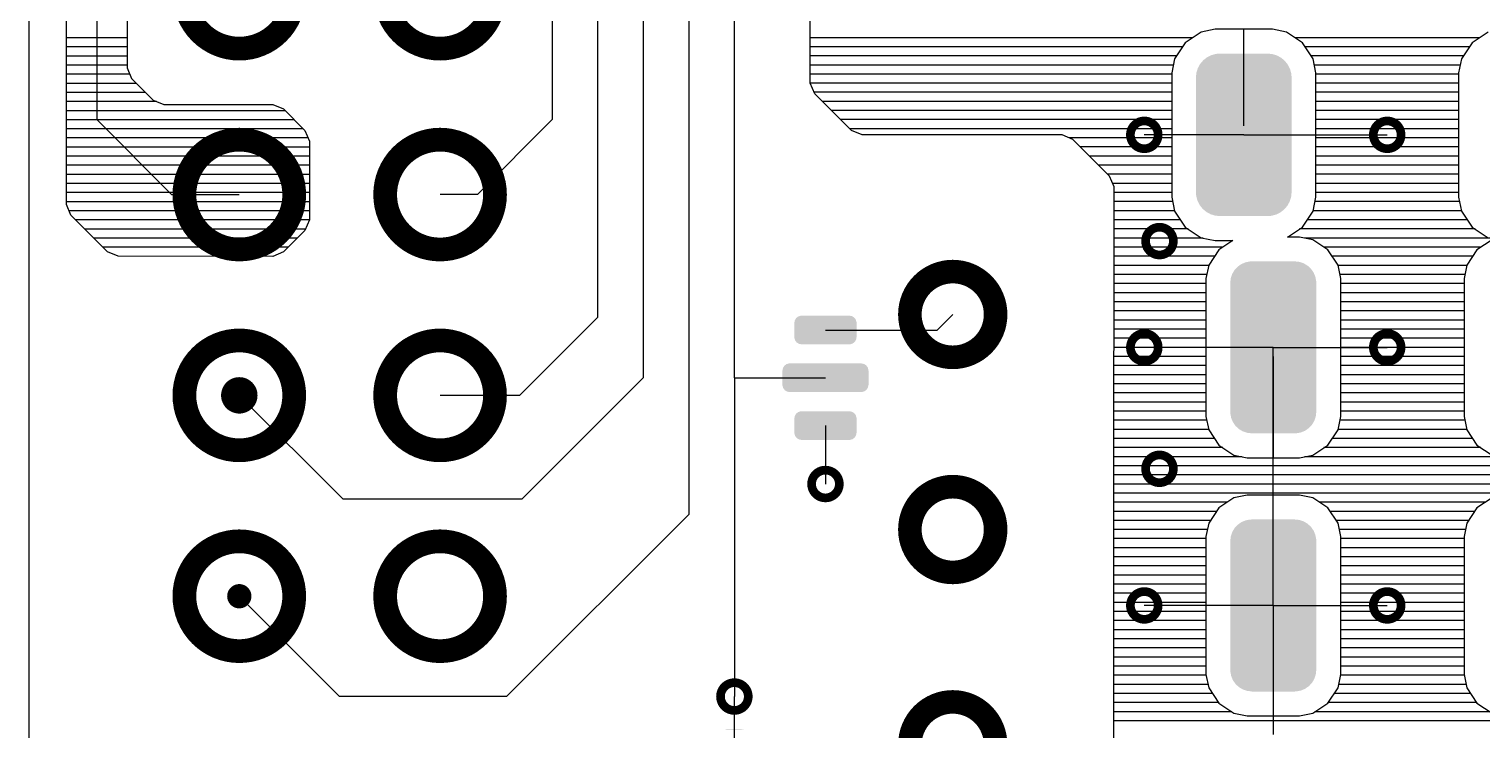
# Model space of a CAD drawing. Extents: x 295 to 953, y 10 to 290.
# Drawn here: x 580.5 to 641.2, y 137.2 to 166.5 of the extents above; entities that cross this region are included whole.
import ezdxf

# ---------------------------------------------------------------- set-up
doc = ezdxf.new("R2010")
doc.units = 0
doc.header["$LTSCALE"] = 5
doc.header["$MEASUREMENT"] = 0
doc.layers.get('0').update_dxf_attribs({"linetype": 'CONTINUOUS', "lineweight": 25})

msp = doc.modelspace()

# ---------------------------------------------------------------- linework, layer by layer
for p, q in [((580.478, 75.999), (580.478, 263.995)), ((580.478, 75.999), (580.478, 263.995)), ((583.307, 191.92), (583.307, 162.71)), ((602.357, 186.205), (602.357, 162.71)), ((604.262, 154.455), (604.262, 183.665)), ((582.037, 159.159), (582.037, 177.315)), ((606.167, 174.775), (606.167, 151.915)), ((608.072, 173.505), (608.072, 146.2)), ((609.977, 151.915), (609.977, 172.235)), ((584.577, 169.695), (584.577, 164.874)), ((613.152, 164.239), (613.152, 169.913)), ((584.577, 166.134), (582.037, 166.134)), ((629.144, 166.139), (613.152, 166.139)), ((628.829, 165.926), (628.387, 165.26)), ((629.5, 166.373), (628.829, 165.926)), ((630.084, 166.49), (629.5, 166.373)), ((632.482, 166.49), (630.084, 166.49)), ((631.283, 162.456), (631.283, 166.49)), ((633.071, 166.373), (632.482, 166.49)), ((633.736, 165.926), (633.071, 166.373)), ((641.148, 166.139), (633.421, 166.139)), ((634.183, 165.26), (633.736, 165.926)), ((640.833, 165.926), (640.386, 165.26)), ((641.499, 166.373), (640.833, 165.926)), ((584.577, 165.753), (582.037, 165.753)), ((584.577, 165.372), (582.037, 165.372)), ((628.717, 165.758), (613.152, 165.758)), ((628.463, 165.377), (613.152, 165.377)), ((640.716, 165.758), (633.853, 165.758)), ((640.462, 165.377), (634.107, 165.377)), ((584.577, 164.991), (582.037, 164.991)), ((584.577, 164.874), (584.765, 164.427)), ((628.331, 164.996), (613.152, 164.996)), ((628.387, 165.26), (628.27, 164.671)), ((634.3, 164.671), (634.183, 165.26)), ((640.335, 164.996), (634.234, 164.996)), ((640.386, 165.26), (640.269, 164.671)), ((584.689, 164.61), (582.037, 164.61)), ((584.958, 164.229), (582.037, 164.229)), ((584.765, 164.427), (585.664, 163.528)), ((628.27, 164.615), (613.152, 164.615)), ((613.34, 163.792), (613.152, 164.239)), ((628.27, 164.234), (613.157, 164.234)), ((628.27, 164.671), (628.27, 159.474)), ((634.3, 159.474), (634.3, 164.671)), ((640.269, 164.615), (634.3, 164.615)), ((640.269, 164.234), (634.3, 164.234)), ((640.269, 164.671), (640.269, 159.474)), ((585.339, 163.848), (582.037, 163.848)), ((585.806, 163.467), (582.037, 163.467)), ((585.664, 163.528), (586.111, 163.345)), ((628.27, 163.853), (613.315, 163.853)), ((614.874, 162.258), (613.34, 163.792)), ((628.27, 163.472), (613.66, 163.472)), ((640.269, 163.853), (634.3, 163.853)), ((640.269, 163.472), (634.3, 163.472)), ((591.186, 163.086), (582.037, 163.086)), ((586.111, 163.345), (590.668, 163.345)), ((590.668, 163.345), (591.115, 163.157)), ((591.115, 163.157), (592.014, 162.258)), ((628.27, 163.091), (614.041, 163.091)), ((640.269, 163.091), (634.3, 163.091)), ((591.567, 162.705), (582.037, 162.705)), ((591.948, 162.324), (582.037, 162.324)), ((583.307, 162.71), (586.441, 159.576)), ((592.014, 162.258), (592.202, 161.811)), ((602.357, 162.71), (599.228, 159.576)), ((628.27, 162.71), (614.422, 162.71)), ((628.27, 162.329), (614.803, 162.329)), ((615.321, 162.075), (614.874, 162.258)), ((640.269, 162.71), (634.3, 162.71)), ((640.269, 162.329), (634.3, 162.329)), ((592.141, 161.943), (582.037, 161.943)), ((592.202, 161.811), (592.202, 158.524)), ((623.688, 162.075), (615.321, 162.075)), ((624.135, 161.887), (623.688, 162.075)), ((628.27, 161.948), (623.993, 161.948)), ((625.669, 160.353), (624.135, 161.887)), ((631.283, 162.075), (627.122, 162.075)), ((630.902, 162.075), (628.27, 162.075)), ((631.283, 162.075), (637.282, 162.075)), ((631.664, 162.075), (634.3, 162.075)), ((640.269, 161.948), (634.3, 161.948)), ((592.202, 161.562), (582.037, 161.562)), ((592.202, 161.181), (582.037, 161.181)), ((628.27, 161.567), (624.46, 161.567)), ((628.27, 161.186), (624.841, 161.186)), ((640.269, 161.567), (634.3, 161.567)), ((640.269, 161.186), (634.3, 161.186)), ((592.202, 160.8), (582.037, 160.8)), ((628.27, 160.805), (625.222, 160.805)), ((640.269, 160.805), (634.3, 160.805)), ((592.202, 160.419), (582.037, 160.419)), ((592.202, 160.038), (582.037, 160.038)), ((628.27, 160.424), (625.603, 160.424)), ((625.857, 159.906), (625.669, 160.353)), ((628.27, 160.043), (625.796, 160.043)), ((625.852, 146.2), (625.857, 159.906)), ((640.269, 160.424), (634.3, 160.424)), ((640.269, 160.043), (634.3, 160.043)), ((592.202, 159.657), (582.037, 159.657)), ((592.202, 159.276), (582.037, 159.276)), ((586.441, 159.576), (589.271, 159.576)), ((599.228, 159.576), (597.668, 159.576)), ((628.27, 159.662), (625.857, 159.662)), ((628.306, 159.281), (625.857, 159.281)), ((628.27, 159.474), (628.387, 158.885)), ((634.183, 158.885), (634.3, 159.474)), ((640.31, 159.281), (634.26, 159.281)), ((640.269, 159.662), (634.3, 159.662)), ((640.269, 159.474), (640.386, 158.885)), ((582.225, 158.712), (582.037, 159.159)), ((592.202, 158.895), (582.149, 158.895)), ((583.759, 157.178), (582.225, 158.712)), ((628.382, 158.9), (625.857, 158.9)), ((628.387, 158.885), (628.829, 158.219)), ((633.736, 158.219), (634.183, 158.885)), ((640.381, 158.9), (634.188, 158.9)), ((640.386, 158.885), (640.833, 158.219)), ((592.197, 158.514), (582.418, 158.514)), ((592.04, 158.133), (582.799, 158.133)), ((592.014, 158.077), (591.115, 157.178)), ((592.202, 158.524), (592.014, 158.077)), ((628.631, 158.519), (625.857, 158.519)), ((628.956, 158.138), (625.857, 158.138)), ((628.829, 158.219), (629.5, 157.772)), ((633.106, 157.798), (633.736, 158.219)), ((640.955, 158.138), (633.614, 158.138)), ((640.635, 158.519), (633.934, 158.519)), ((640.833, 158.219), (641.499, 157.772)), ((591.694, 157.752), (583.18, 157.752)), ((629.591, 157.757), (625.857, 157.757)), ((629.5, 157.772), (630.084, 157.655)), ((630.084, 157.655), (630.825, 157.655)), ((630.825, 157.655), (630.236, 157.264)), ((633.609, 157.798), (633.106, 157.798)), ((634.168, 157.686), (633.609, 157.798)), ((641.595, 157.757), (633.828, 157.757)), ((634.803, 157.264), (634.168, 157.686)), ((641.671, 157.686), (641.036, 157.264)), ((591.313, 157.371), (583.561, 157.371)), ((584.206, 156.995), (583.759, 157.178)), ((590.668, 156.99), (584.206, 156.995)), ((591.115, 157.178), (590.668, 156.99)), ((630.404, 157.376), (625.857, 157.376)), ((630.058, 156.995), (625.857, 156.995)), ((630.236, 157.264), (629.815, 156.629)), ((641.204, 157.376), (634.635, 157.376)), ((635.225, 156.629), (634.803, 157.264)), ((640.858, 156.995), (634.981, 156.995)), ((641.036, 157.264), (640.615, 156.629)), ((629.809, 156.614), (625.857, 156.614)), ((629.733, 156.233), (625.857, 156.233)), ((629.815, 156.629), (629.703, 156.07)), ((635.336, 156.07), (635.225, 156.629)), ((640.61, 156.614), (635.23, 156.614)), ((640.533, 156.233), (635.306, 156.233)), ((640.615, 156.629), (640.503, 156.07)), ((629.703, 155.852), (625.857, 155.852)), ((629.703, 156.07), (629.703, 150.294)), ((635.336, 150.294), (635.336, 156.07)), ((640.503, 155.852), (635.336, 155.852)), ((640.503, 156.07), (640.503, 150.294)), ((629.703, 155.471), (625.857, 155.471)), ((629.703, 155.09), (625.857, 155.09)), ((640.503, 155.471), (635.336, 155.471)), ((640.503, 155.09), (635.336, 155.09)), ((604.262, 154.455), (600.991, 151.178)), ((618.461, 153.911), (619.111, 154.562)), ((629.703, 154.709), (625.857, 154.709)), ((640.503, 154.709), (635.336, 154.709)), ((613.787, 153.911), (618.461, 153.911)), ((629.703, 154.328), (625.857, 154.328)), ((629.703, 153.947), (625.857, 153.947)), ((640.503, 154.328), (635.336, 154.328)), ((640.503, 153.947), (635.336, 153.947)), ((629.703, 153.566), (625.857, 153.566)), ((629.703, 153.185), (625.857, 153.185)), ((632.517, 153.185), (627.122, 153.185)), ((632.136, 153.185), (629.703, 153.185)), ((632.517, 142.39), (632.517, 153.185)), ((632.517, 153.185), (637.282, 153.185)), ((632.898, 153.185), (635.336, 153.185)), ((640.503, 153.566), (635.336, 153.566)), ((640.503, 153.185), (635.336, 153.185)), ((629.703, 152.804), (625.857, 152.804)), ((632.517, 152.804), (632.517, 148.567)), ((640.503, 152.804), (635.336, 152.804)), ((629.703, 152.423), (625.857, 152.423)), ((629.703, 152.042), (625.857, 152.042)), ((640.503, 152.423), (635.336, 152.423)), ((640.503, 152.042), (635.336, 152.042)), ((606.167, 151.915), (601.087, 146.835)), ((609.977, 151.915), (613.787, 151.915)), ((609.977, 151.915), (609.977, 138.58)), ((629.703, 151.661), (625.857, 151.661)), ((640.503, 151.661), (635.336, 151.661)), ((593.614, 146.835), (589.271, 151.178)), ((600.991, 151.178), (597.668, 151.178)), ((629.703, 151.28), (625.857, 151.28)), ((629.703, 150.899), (625.857, 150.899)), ((640.503, 151.28), (635.336, 151.28)), ((640.503, 150.899), (635.336, 150.899)), ((629.703, 150.518), (625.857, 150.518)), ((629.733, 150.137), (625.857, 150.137)), ((629.703, 150.294), (629.815, 149.736)), ((635.225, 149.736), (635.336, 150.294)), ((640.533, 150.137), (635.306, 150.137)), ((640.503, 150.518), (635.336, 150.518)), ((640.503, 150.294), (640.615, 149.736)), ((613.787, 149.913), (613.787, 147.47)), ((629.809, 149.756), (625.857, 149.756)), ((629.815, 149.736), (630.236, 149.101)), ((634.803, 149.101), (635.225, 149.736)), ((640.61, 149.756), (635.23, 149.756)), ((640.615, 149.736), (641.036, 149.101)), ((630.058, 149.375), (625.857, 149.375)), ((630.404, 148.994), (625.857, 148.994)), ((630.236, 149.101), (630.871, 148.679)), ((634.168, 148.679), (634.803, 149.101)), ((641.204, 148.994), (634.635, 148.994)), ((640.858, 149.375), (634.981, 149.375)), ((641.036, 149.101), (641.671, 148.679)), ((631.212, 148.613), (625.857, 148.613)), ((630.871, 148.679), (631.43, 148.567)), ((631.43, 148.567), (633.609, 148.567)), ((633.609, 148.567), (634.168, 148.679)), ((642.012, 148.613), (633.828, 148.613)), ((645.867, 148.232), (625.857, 148.232)), ((645.944, 147.851), (625.857, 147.851)), ((646.071, 147.47), (625.857, 147.47)), ((646.325, 147.089), (625.857, 147.089)), ((601.087, 146.835), (593.614, 146.835)), ((630.592, 146.708), (625.857, 146.708)), ((630.236, 146.469), (629.815, 145.834)), ((630.871, 146.891), (630.236, 146.469)), ((631.43, 147.003), (630.871, 146.891)), ((633.609, 147.003), (631.43, 147.003)), ((632.517, 142.771), (632.517, 147.003)), ((634.168, 146.891), (633.609, 147.003)), ((634.803, 146.469), (634.168, 146.891)), ((641.392, 146.708), (634.447, 146.708)), ((635.225, 145.834), (634.803, 146.469)), ((641.036, 146.469), (640.615, 145.834)), ((641.671, 146.891), (641.036, 146.469)), ((608.072, 146.2), (600.452, 138.58)), ((625.852, 122.07), (625.852, 146.2)), ((629.886, 145.946), (625.852, 145.946)), ((630.14, 146.327), (625.857, 146.327)), ((640.94, 146.327), (634.9, 146.327)), ((640.686, 145.946), (635.154, 145.946)), ((629.759, 145.565), (625.852, 145.565)), ((629.815, 145.834), (629.703, 145.275)), ((629.703, 145.275), (629.703, 139.499)), ((635.336, 145.275), (635.225, 145.834)), ((640.559, 145.565), (635.281, 145.565)), ((635.336, 139.499), (635.336, 145.275)), ((640.615, 145.834), (640.503, 145.275)), ((640.503, 145.275), (640.503, 139.499)), ((629.703, 145.184), (625.852, 145.184)), ((629.703, 144.803), (625.852, 144.803)), ((640.503, 145.184), (635.336, 145.184)), ((640.503, 144.803), (635.336, 144.803)), ((629.703, 144.422), (625.852, 144.422)), ((629.703, 144.041), (625.852, 144.041)), ((640.503, 144.422), (635.336, 144.422)), ((640.503, 144.041), (635.336, 144.041)), ((629.703, 143.66), (625.852, 143.66)), ((640.503, 143.66), (635.336, 143.66)), ((629.703, 143.279), (625.852, 143.279)), ((629.703, 142.898), (625.852, 142.898)), ((640.503, 143.279), (635.336, 143.279)), ((640.503, 142.898), (635.336, 142.898)), ((593.467, 138.58), (589.271, 142.776)), ((629.703, 142.517), (625.852, 142.517)), ((632.517, 142.39), (627.122, 142.39)), ((632.136, 142.39), (629.703, 142.39)), ((632.517, 142.39), (637.282, 142.39)), ((632.517, 142.39), (632.517, 136.99)), ((632.898, 142.39), (635.336, 142.39)), ((640.503, 142.517), (635.336, 142.517)), ((629.703, 142.136), (625.852, 142.136)), ((629.703, 141.755), (625.852, 141.755)), ((632.517, 142.009), (632.517, 137.772)), ((640.503, 142.136), (635.336, 142.136)), ((640.503, 141.755), (635.336, 141.755)), ((629.703, 141.374), (625.852, 141.374)), ((629.703, 140.993), (625.852, 140.993)), ((640.503, 141.374), (635.336, 141.374)), ((640.503, 140.993), (635.336, 140.993)), ((629.703, 140.612), (625.852, 140.612)), ((640.503, 140.612), (635.336, 140.612)), ((629.703, 140.231), (625.852, 140.231)), ((629.703, 139.85), (625.852, 139.85)), ((640.503, 140.231), (635.336, 140.231)), ((640.503, 139.85), (635.336, 139.85)), ((629.708, 139.469), (625.852, 139.469)), ((629.703, 139.499), (629.815, 138.941)), ((635.225, 138.941), (635.336, 139.499)), ((640.508, 139.469), (635.331, 139.469)), ((640.503, 139.499), (640.615, 138.941)), ((600.452, 138.58), (593.467, 138.58)), ((609.977, 134.77), (609.977, 138.58)), ((629.784, 139.088), (625.852, 139.088)), ((629.972, 138.707), (625.852, 138.707)), ((629.815, 138.941), (630.236, 138.306)), ((634.803, 138.306), (635.225, 138.941)), ((640.772, 138.707), (635.067, 138.707)), ((640.584, 139.088), (635.255, 139.088)), ((640.615, 138.941), (641.036, 138.306)), ((630.226, 138.326), (625.852, 138.326)), ((630.785, 137.945), (625.852, 137.945)), ((630.236, 138.306), (630.871, 137.884)), ((634.168, 137.884), (634.803, 138.306)), ((641.585, 137.945), (634.254, 137.945)), ((641.026, 138.326), (634.813, 138.326)), ((641.036, 138.306), (641.671, 137.884)), ((646.406, 137.564), (625.852, 137.564)), ((630.871, 137.884), (631.43, 137.772)), ((631.43, 137.772), (633.609, 137.772)), ((633.609, 137.772), (634.168, 137.884))]:
    msp.add_line(p, q)
for points, const_width in [([(591.568, 167.978, -1), (586.974, 167.978, -1)], 0.993), ([(599.966, 167.978, -1), (595.371, 167.978, -1)], 0.993), ([(591.568, 159.576, -1), (586.974, 159.576, -1)], 0.993), ([(599.966, 159.576, -1), (595.371, 159.576, -1)], 0.993), ([(627.703, 162.075, -1), (626.542, 162.075, -1)], 0.363), ([(637.863, 162.075, -1), (636.702, 162.075, -1)], 0.363), ([(628.338, 157.63, -1), (627.177, 157.63, -1)], 0.363), ([(620.904, 154.562, -1), (617.318, 154.562, -1)], 0.986), ([(591.568, 151.178, -1), (586.974, 151.178, -1)], 0.993), ([(599.966, 151.178, -1), (595.371, 151.178, -1)], 0.993), ([(627.703, 153.185, -1), (626.542, 153.185, -1)], 0.363), ([(637.863, 153.185, -1), (636.702, 153.185, -1)], 0.363), ([(589.652, 151.178, -1), (588.89, 151.178, -1)], 0.762), ([(628.338, 148.105, -1), (627.177, 148.105, -1)], 0.363), ([(614.368, 147.47, -1), (613.207, 147.47, -1)], 0.363), ([(620.904, 145.565, -1), (617.318, 145.565, -1)], 0.986), ([(591.568, 142.776, -1), (586.974, 142.776, -1)], 0.993), ([(599.966, 142.776, -1), (595.371, 142.776, -1)], 0.993), ([(589.525, 142.776, -1), (589.017, 142.776, -1)], 0.508), ([(627.703, 142.39, -1), (626.542, 142.39, -1)], 0.363), ([(637.863, 142.39, -1), (636.702, 142.39, -1)], 0.363), ([(610.558, 138.58, -1), (609.397, 138.58, -1)], 0.363), ([(620.904, 136.563, -1), (617.318, 136.563, -1)], 0.986)]:
    msp.add_lwpolyline(points, format="xyb", close=True, dxfattribs=dict(const_width=const_width))
for points in [[(632.971, 165.195), (632.85, 165.297), (629.589, 165.195), (629.72, 165.297)], [(632.85, 165.297), (632.81, 165.319), (629.72, 165.297), (629.748, 165.319)], [(632.81, 165.319), (632.674, 165.394), (629.748, 165.319), (629.899, 165.394)], [(632.674, 165.394), (632.626, 165.409), (629.899, 165.394), (629.928, 165.409)], [(632.626, 165.409), (632.481, 165.453), (629.928, 165.409), (630.096, 165.453)], [(632.481, 165.453), (632.409, 165.461), (630.096, 165.453), (630.123, 165.461)], [(632.409, 165.461), (632.281, 165.473), (630.123, 165.461), (630.284, 165.473)], [(632.281, 165.473), (632.281, 165.476), (630.284, 165.473), (630.284, 165.476)], [(633.261, 164.673), (633.219, 164.829), (629.301, 164.673), (629.35, 164.829)], [(633.219, 164.829), (633.2, 164.865), (629.35, 164.829), (629.361, 164.865)], [(633.2, 164.865), (633.128, 165.009), (629.361, 164.865), (629.44, 165.009)], [(633.128, 165.009), (633.102, 165.042), (629.44, 165.009), (629.459, 165.042)], [(633.102, 165.042), (633.004, 165.167), (629.459, 165.042), (629.566, 165.167)], [(633.004, 165.167), (632.971, 165.195), (629.566, 165.167), (629.589, 165.195)], [(633.284, 164.473), (633.271, 164.634), (629.281, 164.473), (629.297, 164.634)], [(633.282, 164.402), (633.284, 164.473), (629.284, 164.402), (629.281, 164.473)], [(633.282, 159.748), (633.282, 164.402), (629.284, 159.748), (629.284, 164.402)], [(633.271, 164.634), (633.261, 164.673), (629.297, 164.634), (629.301, 164.673)], [(633.284, 159.677), (633.282, 159.748), (629.281, 159.677), (629.284, 159.748)], [(633.268, 159.516), (633.284, 159.677), (629.294, 159.516), (629.281, 159.677)], [(633.264, 159.477), (633.268, 159.516), (629.305, 159.477), (629.294, 159.516)], [(633.215, 159.321), (633.264, 159.477), (629.347, 159.321), (629.305, 159.477)], [(633.204, 159.285), (633.215, 159.321), (629.365, 159.285), (629.347, 159.321)], [(633.125, 159.141), (633.204, 159.285), (629.437, 159.141), (629.365, 159.285)], [(633.106, 159.108), (633.125, 159.141), (629.463, 159.108), (629.437, 159.141)], [(633, 158.983), (633.106, 159.108), (629.561, 158.983), (629.463, 159.108)], [(632.976, 158.955), (633, 158.983), (629.594, 158.955), (629.561, 158.983)], [(632.845, 158.853), (632.976, 158.955), (629.715, 158.853), (629.594, 158.955)], [(632.817, 158.831), (632.845, 158.853), (629.755, 158.831), (629.715, 158.853)], [(632.666, 158.756), (632.817, 158.831), (629.892, 158.756), (629.755, 158.831)], [(632.637, 158.741), (632.666, 158.756), (629.939, 158.741), (629.892, 158.756)], [(632.469, 158.697), (632.637, 158.741), (630.084, 158.697), (629.939, 158.741)], [(632.442, 158.689), (632.469, 158.697), (630.156, 158.689), (630.084, 158.697)], [(632.281, 158.677), (632.442, 158.689), (630.284, 158.677), (630.156, 158.689)], [(632.281, 158.674), (632.281, 158.677), (630.284, 158.674), (630.284, 158.677)], [(633.444, 156.779), (633.419, 156.781), (631.547, 156.779), (631.615, 156.781)], [(633.419, 156.781), (633.419, 156.784), (631.615, 156.781), (631.615, 156.784)], [(634.277, 156.141), (634.229, 156.256), (630.762, 156.141), (630.8, 156.256)], [(634.229, 156.256), (634.203, 156.317), (630.8, 156.256), (630.836, 156.317)], [(634.203, 156.317), (634.131, 156.42), (630.836, 156.317), (630.897, 156.42)], [(634.131, 156.42), (634.094, 156.473), (630.897, 156.42), (630.947, 156.473)], [(634.094, 156.473), (634, 156.56), (630.947, 156.473), (631.027, 156.56)], [(634, 156.56), (633.954, 156.603), (631.027, 156.56), (631.088, 156.603)], [(633.954, 156.603), (633.842, 156.67), (631.088, 156.603), (631.183, 156.67)], [(633.842, 156.67), (633.79, 156.7), (631.183, 156.67), (631.257, 156.7)], [(633.79, 156.7), (633.66, 156.744), (631.257, 156.7), (631.359, 156.744)], [(633.66, 156.744), (633.609, 156.761), (631.359, 156.744), (631.451, 156.761)], [(633.609, 156.761), (633.444, 156.779), (631.451, 156.761), (631.547, 156.779)], [(634.318, 150.485), (634.318, 155.885), (630.716, 150.485), (630.716, 155.885)], [(634.315, 155.885), (634.313, 155.953), (630.719, 155.885), (630.726, 155.953)], [(634.313, 155.953), (634.29, 156.075), (630.726, 155.953), (630.74, 156.075)], [(634.29, 156.075), (634.277, 156.141), (630.74, 156.075), (630.762, 156.141)], [(615.056, 154.345), (615.005, 154.413), (612.523, 154.345), (612.565, 154.413)], [(615.005, 154.413), (614.989, 154.433), (612.565, 154.413), (612.591, 154.433)], [(614.989, 154.433), (614.915, 154.479), (612.591, 154.433), (612.652, 154.479)], [(614.915, 154.479), (614.896, 154.491), (612.652, 154.479), (612.692, 154.491)], [(614.896, 154.491), (614.795, 154.51), (612.692, 154.491), (612.758, 154.51)], [(614.795, 154.51), (614.788, 154.511), (612.758, 154.51), (612.786, 154.511)], [(615.088, 154.211), (615.086, 154.24), (612.487, 154.211), (612.492, 154.24)], [(615.088, 153.612), (615.088, 154.211), (612.487, 153.612), (612.487, 154.211)], [(615.086, 154.24), (615.063, 154.319), (612.492, 154.24), (612.507, 154.319)], [(615.063, 154.319), (615.056, 154.345), (612.507, 154.319), (612.523, 154.345)], [(615.082, 153.583), (615.088, 153.612), (612.488, 153.583), (612.487, 153.612)], [(615.067, 153.504), (615.082, 153.583), (612.511, 153.504), (612.488, 153.583)], [(615.051, 153.477), (615.067, 153.504), (612.518, 153.477), (612.511, 153.504)], [(615.01, 153.41), (615.051, 153.477), (612.569, 153.41), (612.518, 153.477)], [(614.983, 153.39), (615.01, 153.41), (612.585, 153.39), (612.569, 153.41)], [(614.922, 153.344), (614.983, 153.39), (612.66, 153.344), (612.585, 153.39)], [(614.882, 153.332), (614.922, 153.344), (612.678, 153.332), (612.66, 153.344)], [(614.817, 153.313), (614.882, 153.332), (612.779, 153.313), (612.678, 153.332)], [(614.788, 153.312), (614.817, 153.313), (612.786, 153.312), (612.779, 153.313)], [(615.588, 151.615), (615.588, 152.215), (611.986, 151.615), (611.986, 152.215)], [(615.585, 152.215), (615.584, 152.241), (611.989, 152.215), (611.994, 152.241)], [(615.584, 152.241), (615.561, 152.323), (611.994, 152.241), (612.009, 152.323)], [(615.561, 152.323), (615.555, 152.347), (612.009, 152.323), (612.024, 152.347)], [(615.555, 152.347), (615.503, 152.416), (612.024, 152.347), (612.067, 152.416)], [(615.503, 152.416), (615.489, 152.435), (612.067, 152.416), (612.091, 152.435)], [(615.489, 152.435), (615.413, 152.483), (612.091, 152.435), (612.154, 152.483)], [(615.413, 152.483), (615.396, 152.493), (612.154, 152.483), (612.191, 152.493)], [(615.396, 152.493), (615.295, 152.513), (612.191, 152.493), (612.26, 152.513)], [(615.295, 152.513), (615.288, 152.514), (612.26, 152.513), (612.286, 152.514)], [(615.581, 151.589), (615.585, 151.615), (611.99, 151.589), (611.989, 151.615)], [(615.565, 151.507), (615.581, 151.589), (612.013, 151.507), (611.99, 151.589)], [(615.55, 151.483), (615.565, 151.507), (612.019, 151.483), (612.013, 151.507)], [(615.508, 151.414), (615.55, 151.483), (612.071, 151.414), (612.019, 151.483)], [(615.483, 151.395), (615.508, 151.414), (612.085, 151.395), (612.071, 151.414)], [(615.42, 151.347), (615.483, 151.395), (612.161, 151.347), (612.085, 151.395)], [(615.383, 151.337), (615.42, 151.347), (612.178, 151.337), (612.161, 151.347)], [(615.314, 151.317), (615.383, 151.337), (612.279, 151.317), (612.178, 151.337)], [(615.288, 151.316), (615.314, 151.317), (612.286, 151.316), (612.279, 151.317)], [(615.088, 150.213), (615.086, 150.242), (612.487, 150.213), (612.492, 150.242)], [(615.088, 149.614), (615.088, 150.213), (612.487, 149.614), (612.487, 150.213)], [(615.086, 150.242), (615.063, 150.321), (612.492, 150.242), (612.507, 150.321)], [(615.063, 150.321), (615.056, 150.347), (612.507, 150.321), (612.523, 150.347)], [(615.056, 150.347), (615.005, 150.415), (612.523, 150.347), (612.565, 150.415)], [(615.005, 150.415), (614.989, 150.435), (612.565, 150.415), (612.591, 150.435)], [(614.989, 150.435), (614.915, 150.481), (612.591, 150.435), (612.652, 150.481)], [(614.915, 150.481), (614.896, 150.493), (612.652, 150.481), (612.692, 150.493)], [(614.896, 150.493), (614.795, 150.512), (612.692, 150.493), (612.758, 150.512)], [(614.795, 150.512), (614.788, 150.513), (612.758, 150.512), (612.786, 150.513)], [(634.308, 150.418), (634.315, 150.485), (630.722, 150.418), (630.719, 150.485)], [(634.295, 150.295), (634.308, 150.418), (630.745, 150.295), (630.722, 150.418)], [(634.273, 150.231), (634.295, 150.295), (630.757, 150.231), (630.745, 150.295)], [(634.234, 150.114), (634.273, 150.231), (630.806, 150.114), (630.757, 150.231)], [(634.199, 150.055), (634.234, 150.114), (630.831, 150.055), (630.806, 150.114)], [(615.082, 149.585), (615.088, 149.614), (612.488, 149.585), (612.487, 149.614)], [(615.067, 149.506), (615.082, 149.585), (612.511, 149.506), (612.488, 149.585)], [(615.051, 149.479), (615.067, 149.506), (612.518, 149.479), (612.511, 149.506)], [(634.137, 149.95), (634.199, 150.055), (630.904, 149.95), (630.831, 150.055)], [(634.089, 149.898), (634.137, 149.95), (630.94, 149.898), (630.904, 149.95)], [(634.007, 149.81), (634.089, 149.898), (631.036, 149.81), (630.94, 149.898)], [(633.948, 149.769), (634.007, 149.81), (631.08, 149.769), (631.036, 149.81)], [(633.851, 149.7), (633.948, 149.769), (631.195, 149.7), (631.08, 149.769)], [(633.781, 149.671), (633.851, 149.7), (631.245, 149.671), (631.195, 149.7)], [(633.675, 149.626), (633.781, 149.671), (631.379, 149.626), (631.245, 149.671)], [(633.591, 149.611), (633.675, 149.626), (631.426, 149.611), (631.379, 149.626)], [(633.487, 149.591), (633.591, 149.611), (631.604, 149.591), (631.426, 149.611)], [(633.457, 149.59), (633.487, 149.591), (631.615, 149.59), (631.604, 149.591)], [(633.419, 149.589), (633.457, 149.59), (631.615, 149.589), (631.615, 149.59)], [(633.419, 149.586), (633.419, 149.589), (631.615, 149.586), (631.615, 149.589)], [(615.01, 149.412), (615.051, 149.479), (612.569, 149.412), (612.518, 149.479)], [(614.983, 149.392), (615.01, 149.412), (612.585, 149.392), (612.569, 149.412)], [(614.922, 149.346), (614.983, 149.392), (612.66, 149.346), (612.585, 149.392)], [(614.882, 149.334), (614.922, 149.346), (612.678, 149.334), (612.66, 149.346)], [(614.817, 149.315), (614.882, 149.334), (612.779, 149.315), (612.678, 149.334)], [(614.788, 149.314), (614.817, 149.315), (612.786, 149.314), (612.779, 149.315)], [(633.954, 145.808), (633.842, 145.875), (631.088, 145.808), (631.183, 145.875)], [(633.842, 145.875), (633.79, 145.905), (631.183, 145.875), (631.257, 145.905)], [(633.79, 145.905), (633.66, 145.949), (631.257, 145.905), (631.359, 145.949)], [(633.66, 145.949), (633.609, 145.966), (631.359, 145.949), (631.451, 145.966)], [(633.609, 145.966), (633.444, 145.984), (631.451, 145.966), (631.547, 145.984)], [(633.444, 145.984), (633.419, 145.986), (631.547, 145.984), (631.615, 145.986)], [(633.419, 145.986), (633.419, 145.989), (631.615, 145.986), (631.615, 145.989)], [(634.313, 145.158), (634.29, 145.28), (630.726, 145.158), (630.74, 145.28)], [(634.29, 145.28), (634.277, 145.346), (630.74, 145.28), (630.762, 145.346)], [(634.277, 145.346), (634.229, 145.461), (630.762, 145.346), (630.8, 145.461)], [(634.229, 145.461), (634.203, 145.522), (630.8, 145.461), (630.836, 145.522)], [(634.203, 145.522), (634.131, 145.625), (630.836, 145.522), (630.897, 145.625)], [(634.131, 145.625), (634.094, 145.678), (630.897, 145.625), (630.947, 145.678)], [(634.094, 145.678), (634, 145.765), (630.947, 145.678), (631.027, 145.765)], [(634, 145.765), (633.954, 145.808), (631.027, 145.765), (631.088, 145.808)], [(634.318, 139.69), (634.318, 145.09), (630.716, 139.69), (630.716, 145.09)], [(634.315, 145.09), (634.313, 145.158), (630.719, 145.09), (630.726, 145.158)], [(634.308, 139.623), (634.315, 139.69), (630.722, 139.623), (630.719, 139.69)], [(634.295, 139.5), (634.308, 139.623), (630.745, 139.5), (630.722, 139.623)], [(634.273, 139.436), (634.295, 139.5), (630.757, 139.436), (630.745, 139.5)], [(634.234, 139.319), (634.273, 139.436), (630.806, 139.319), (630.757, 139.436)], [(634.199, 139.26), (634.234, 139.319), (630.831, 139.26), (630.806, 139.319)], [(634.137, 139.155), (634.199, 139.26), (630.904, 139.155), (630.831, 139.26)], [(634.089, 139.103), (634.137, 139.155), (630.94, 139.103), (630.904, 139.155)], [(634.007, 139.015), (634.089, 139.103), (631.036, 139.015), (630.94, 139.103)], [(633.948, 138.974), (634.007, 139.015), (631.08, 138.974), (631.036, 139.015)], [(633.851, 138.905), (633.948, 138.974), (631.195, 138.905), (631.08, 138.974)], [(633.781, 138.876), (633.851, 138.905), (631.245, 138.876), (631.195, 138.905)], [(633.675, 138.831), (633.781, 138.876), (631.379, 138.831), (631.245, 138.876)], [(633.591, 138.816), (633.675, 138.831), (631.426, 138.816), (631.379, 138.831)], [(633.487, 138.796), (633.591, 138.816), (631.604, 138.796), (631.426, 138.816)], [(633.457, 138.795), (633.487, 138.796), (631.615, 138.795), (631.604, 138.796)], [(633.419, 138.794), (633.457, 138.795), (631.615, 138.794), (631.615, 138.795)], [(633.419, 138.791), (633.419, 138.794), (631.615, 138.791), (631.615, 138.794)], [(610.385, 137.183), (610.277, 137.203), (609.578, 137.183), (609.649, 137.203)], [(610.277, 137.203), (610.277, 137.203), (609.649, 137.203), (609.65, 137.203)], [(610.277, 137.203), (610.277, 137.204), (609.65, 137.203), (609.677, 137.204)], [(610.277, 137.204), (610.277, 137.206), (609.677, 137.204), (609.677, 137.206)]]:
    msp.add_solid(points)

doc.saveas('drawing.dxf')
